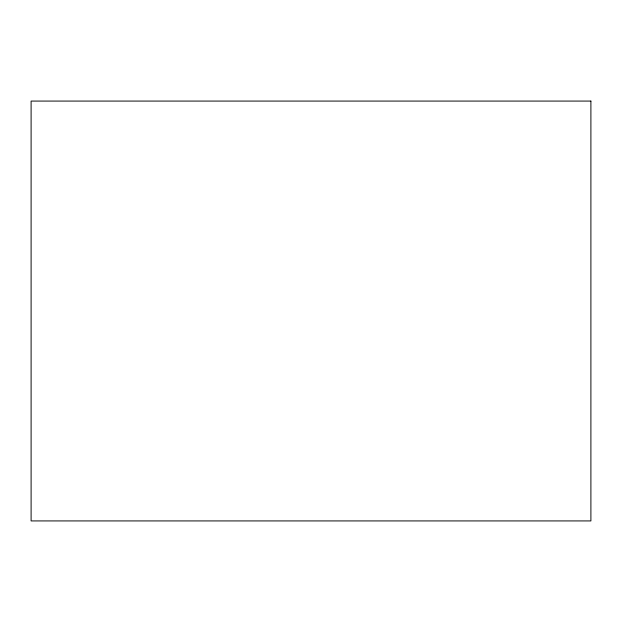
<?xml version="1.0" encoding="UTF-8"?>
<svg xmlns="http://www.w3.org/2000/svg" width="622" height="622" viewBox="0 0 622 622"><rect width="100%" height="100%" fill="white"/><g stroke="black" fill="none" stroke-linecap="round" stroke-linejoin="round"><path stroke-width="0.93" d="M590.9 101.075L31.1 101.075L31.1 520.925L590.9 520.925L590.9 101.075"/></g></svg>
